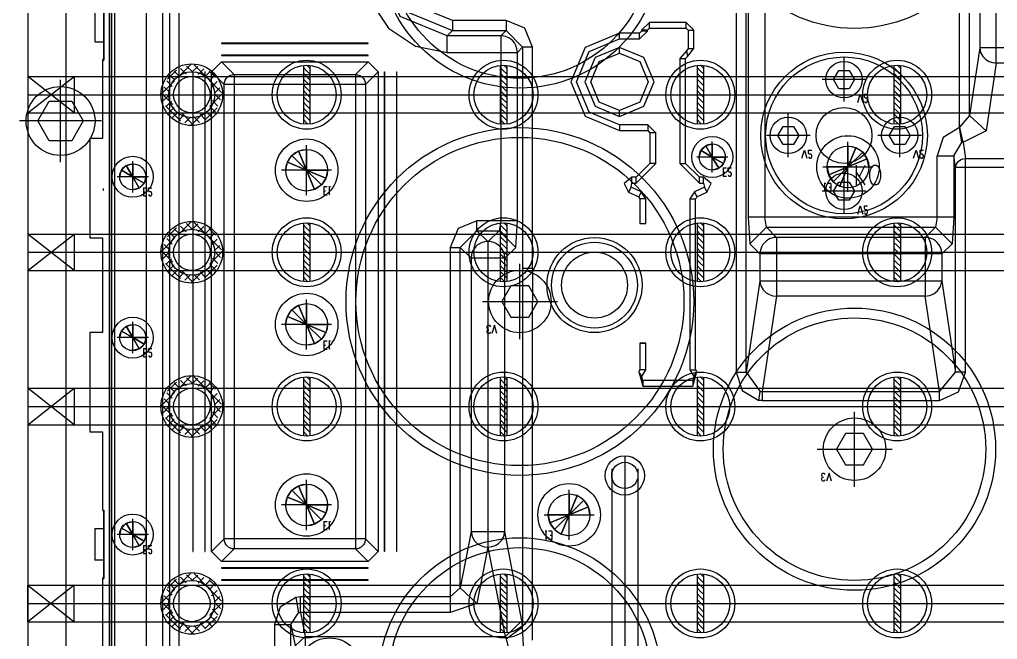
# Model space of a CAD drawing. Header units: millimetres. Extents: x -1 to 1014, y -756 to 757.
# Drawn here: x 95.8 to 175.8, y 266.5 to 317.2 of the extents above; entities that cross this region are included whole.
import ezdxf

# ---------------------------------------------------------------- set-up
doc = ezdxf.new("R2010")
doc.units = ezdxf.units.MM

# ---------------------------------------------------------------- blocks, each defined once
blk = doc.blocks.new('blockName2')
for points in [[(96.4318, 346.485), (96.4318, 243.087)], [(99.5803, 246.483), (99.5803, 346.216)], [(154.435, 337.868), (154.435, 288.337)], [(156.755, 338.153), (156.755, 301.008)], [(172.713, 308.379), (172.713, 338.153)], [(174.359, 338.168), (174.359, 314.862)], [(175.718, 313.627), (175.718, 338.168)], [(155.251, 288.337), (155.251, 337.052)], [(155.395, 337.196), (155.395, 301.008)], [(173.528, 309.325), (173.528, 337.338)], [(106.118, 335.529), (106.118, 249.74)], [(107.478, 249.74), (107.478, 335.529)], [(108.022, 335.529), (108.022, 250.284)], [(108.838, 250.284), (108.838, 335.529)], [(103.12, 334.692), (103.12, 250.412)], [(103.12, 250.412), (103.12, 334.692)], [(103.282, 334.649), (103.282, 250.412)], [(103.555, 250.412), (103.555, 334.649)], [(123.978, 321.298), (124.494, 318.695), (125.967, 316.489), (128.174, 315.016), (130.776, 314.499)], [(130.776, 315.859), (126.926, 317.448), (125.338, 321.298)], [(125.768, 321.728), (127.36, 317.882), (131.206, 316.289)], [(131.206, 317.105), (127.936, 318.457), (126.583, 321.728)], [(102.653, 319.454), (102.653, 313.868)], [(102.627, 319.322), (102.627, 314)], [(101.935, 317.957), (101.935, 315.365)], [(135.584, 317.105), (131.206, 317.105)], [(131.206, 317.105), (131.206, 316.289)], [(137.76, 314.929), (137.123, 316.468), (135.584, 317.105)], [(135.584, 317.105), (135.584, 316.289)], [(130.776, 315.859), (131.206, 316.289)], [(131.206, 316.289), (135.584, 316.289)], [(135.584, 316.289), (135.154, 315.859)], [(136.944, 314.929), (135.584, 316.289)], [(146.506, 315.598), (147.151, 316.243)], [(146.679, 316.243), (146.506, 316.07)], [(147.324, 316.956), (146.679, 316.311)], [(146.679, 316.311), (146.679, 316.243)], [(147.151, 316.311), (146.679, 316.311)], [(147.151, 316.243), (146.679, 316.243)], [(147.151, 316.311), (147.324, 316.484)], [(147.151, 316.243), (147.151, 316.311)], [(150.323, 316.956), (147.324, 316.956)], [(147.324, 316.484), (147.324, 316.956)], [(147.324, 316.484), (150.323, 316.484)], [(150.968, 316.311), (150.323, 316.956)], [(150.323, 316.484), (150.323, 316.956)], [(150.323, 316.484), (150.496, 316.311)], [(150.496, 316.311), (150.496, 314.806)], [(150.496, 316.311), (150.968, 316.311)], [(150.968, 314.806), (150.968, 316.311)], [(130.776, 314.499), (130.776, 315.859)], [(135.154, 315.859), (130.776, 315.859)], [(135.154, 315.859), (135.154, 300.723)], [(136.514, 314.499), (136.478, 314.802), (136.39, 315.06), (136.268, 315.273), (136.127, 315.444), (135.977, 315.578), (135.826, 315.678), (135.677, 315.752), (135.536, 315.803), (135.403, 315.835), (135.282, 315.852), (135.154, 315.859)], [(144.871, 316.07), (142.054, 314.903), (140.887, 312.086), (142.054, 309.268), (144.871, 308.101)], [(144.871, 308.574), (142.387, 309.603), (141.359, 312.086), (142.387, 314.569), (144.871, 315.598)], [(144.871, 315.598), (144.871, 316.07)], [(146.506, 316.07), (144.871, 316.07)], [(144.871, 315.598), (146.506, 315.598)], [(146.506, 315.598), (146.506, 316.07)], [(101.935, 315.365), (102.627, 315.363)], [(124.292, 315.247), (112.294, 315.247)], [(112.294, 315.247), (112.294, 315.22)], [(112.294, 315.22), (124.292, 315.22)], [(124.292, 315.22), (124.292, 315.247)], [(136.514, 314.499), (136.944, 314.929)], [(136.944, 314.929), (136.944, 296.824)], [(137.76, 314.929), (136.944, 314.929)], [(137.76, 296.824), (137.76, 314.929)], [(144.871, 314.911), (142.873, 314.083), (142.045, 312.086), (142.873, 310.088), (144.871, 309.26)], [(144.871, 309.26), (146.869, 310.088), (147.697, 312.086), (146.869, 314.083), (144.871, 314.911)], [(144.871, 314.439), (144.871, 314.911)], [(150.352, 314.635), (149.814, 314)], [(150.496, 314.806), (150.352, 314.635)], [(150.352, 314.635), (150.43, 314.17)], [(150.43, 314.17), (150.968, 314.806)], [(150.496, 314.806), (150.968, 314.806)], [(174.359, 314.862), (173.528, 309.325)], [(206.853, 314.862), (174.359, 314.862)], [(174.359, 314.862), (174.435, 314.486), (174.622, 314.161), (174.871, 313.918), (175.145, 313.757), (175.427, 313.663), (175.718, 313.627)], [(102.574, 307.488), (102.574, 313.868)], [(102.574, 313.868), (102.653, 313.868)], [(102.585, 313.895), (102.627, 314)], [(124.292, 314.266), (112.294, 314.266)], [(112.294, 314.266), (112.294, 314.24)], [(112.294, 314.24), (124.292, 314.24)], [(124.292, 314.24), (124.292, 314.266)], [(130.776, 314.499), (136.514, 314.499)], [(136.514, 300.723), (136.514, 314.499)], [(144.871, 309.732), (143.207, 310.422), (142.517, 312.086), (143.207, 313.749), (144.871, 314.439)], [(144.871, 314.439), (146.535, 313.749), (147.224, 312.086), (146.535, 310.422), (144.871, 309.732)], [(149.814, 314), (149.814, 305.407)], [(149.814, 314), (150.286, 314)], [(150.286, 314), (150.43, 314.17)], [(150.286, 305.407), (150.286, 314)], [(163.251, 310.481), (163.251, 314.058)], [(108.597, 313.034), (107.861, 312.298)], [(109.813, 313.538), (108.714, 312.439)], [(109.389, 312.719), (108.934, 313.174)], [(109.937, 312.883), (109.437, 313.382)], [(110.345, 313.357), (109.889, 312.902)], [(111.153, 312.379), (110.054, 313.478)], [(110.848, 313.149), (110.393, 312.694)], [(111.478, 312.905), (112.294, 313.721)], [(112.294, 313.721), (124.292, 313.721)], [(112.294, 313.721), (113.328, 312.688)], [(118.991, 313.436), (118.991, 308.632)], [(118.991, 313.27), (119.26, 313.001)], [(119.26, 313.001), (119.528, 312.732)], [(119.286, 313.45), (119.528, 313.207)], [(119.528, 313.436), (119.528, 308.632)], [(124.292, 313.721), (123.258, 312.688)], [(124.292, 313.721), (125.108, 312.905)], [(135.105, 313.436), (135.105, 308.632)], [(135.105, 313.27), (135.374, 313.001)], [(135.374, 313.001), (135.642, 312.732)], [(135.4, 313.45), (135.642, 313.207)], [(135.642, 313.436), (135.642, 308.632)], [(151.219, 313.436), (151.219, 308.632)], [(151.219, 313.27), (151.488, 313.001)], [(151.488, 313.001), (151.756, 312.732)], [(151.514, 313.45), (151.756, 313.207)], [(151.756, 313.436), (151.756, 308.632)], [(162.822, 311.526), (162.392, 312.27), (162.822, 313.013), (163.68, 313.013), (164.109, 312.27), (163.68, 311.526), (162.822, 311.526)], [(167.333, 313.436), (167.333, 308.632)], [(167.333, 313.27), (167.602, 313.001)], [(167.602, 313.001), (167.87, 312.732)], [(167.627, 313.45), (167.87, 313.207)], [(167.87, 313.436), (167.87, 308.632)], [(175.718, 313.627), (174.888, 308.09)], [(206.853, 313.627), (175.718, 313.627)], [(96.4318, 312.527), (270.999, 312.527)], [(100.219, 309.541), (96.4318, 312.527)], [(96.4318, 309.541), (100.219, 312.527)], [(96.4318, 312.527), (96.4318, 309.541)], [(99.1175, 305.529), (99.1175, 312.243)], [(100.219, 312.527), (100.219, 309.541)], [(108.47, 312.214), (108.015, 312.669)], [(108.885, 312.51), (108.43, 312.965)], [(109.953, 312.905), (109.953, 273.648)], [(109.979, 312.905), (109.953, 312.905)], [(109.979, 273.648), (109.979, 312.905)], [(111.352, 312.94), (110.897, 312.485)], [(110.933, 312.905), (110.933, 273.648)], [(110.959, 312.905), (110.933, 312.905)], [(110.959, 273.648), (110.959, 312.905)], [(112.304, 311.227), (111.206, 312.326)], [(111.801, 312.443), (111.27, 312.974)], [(111.732, 312.609), (111.277, 312.154)], [(111.478, 273.648), (111.478, 312.905)], [(111.478, 312.905), (112.512, 311.872)], [(112.512, 311.872), (112.535, 312.062), (112.594, 312.225), (112.675, 312.358), (112.768, 312.463), (112.868, 312.544), (112.968, 312.602), (113.066, 312.643), (113.159, 312.669), (113.244, 312.683), (113.328, 312.688)], [(113.328, 312.688), (113.328, 273.866)], [(113.328, 312.688), (123.258, 312.688)], [(118.991, 312.795), (119.259, 312.527)], [(118.991, 312.32), (119.26, 312.051)], [(119.259, 312.527), (119.26, 312.526)], [(119.26, 312.526), (119.528, 312.258)], [(123.258, 312.688), (123.258, 273.866)], [(123.258, 312.688), (123.346, 312.683), (123.43, 312.669), (123.522, 312.643), (123.619, 312.602), (123.718, 312.543), (123.817, 312.463), (123.911, 312.358), (123.992, 312.225), (124.051, 312.063), (124.074, 311.872)], [(125.108, 312.905), (124.074, 311.872)], [(125.108, 312.905), (125.108, 273.648)], [(125.627, 273.648), (125.627, 312.905)], [(125.627, 312.905), (125.653, 312.905)], [(125.653, 273.648), (125.653, 312.905)], [(126.607, 312.905), (126.607, 273.648)], [(126.607, 312.905), (126.633, 312.905)], [(126.633, 273.648), (126.633, 312.905)], [(135.105, 312.795), (135.373, 312.527)], [(135.105, 312.32), (135.374, 312.051)], [(135.373, 312.527), (135.374, 312.526)], [(135.374, 312.526), (135.642, 312.258)], [(151.219, 312.795), (151.486, 312.527)], [(151.219, 312.32), (151.488, 312.051)], [(151.486, 312.527), (151.488, 312.526)], [(151.488, 312.526), (151.756, 312.258)], [(165.039, 312.27), (161.462, 312.27)], [(167.333, 312.795), (167.6, 312.527)], [(167.333, 312.32), (167.602, 312.051)], [(167.6, 312.527), (167.602, 312.526)], [(167.602, 312.526), (167.87, 312.258)], [(108.456, 312.181), (107.358, 311.083)], [(108.052, 311.207), (107.597, 311.662)], [(108.261, 311.71), (107.806, 312.165)], [(111.941, 312.105), (111.486, 311.65)], [(112.149, 311.602), (111.694, 311.147)], [(112.512, 274.682), (112.512, 311.872)], [(124.074, 311.872), (112.512, 311.872)], [(118.991, 311.845), (119.26, 311.577)], [(119.26, 312.051), (119.528, 311.783)], [(119.26, 311.577), (119.528, 311.308)], [(124.074, 311.872), (124.074, 274.682)], [(135.105, 311.845), (135.374, 311.577)], [(135.374, 312.051), (135.642, 311.783)], [(135.374, 311.577), (135.642, 311.308)], [(151.219, 311.845), (151.488, 311.577)], [(151.488, 312.051), (151.756, 311.783)], [(151.488, 311.577), (151.756, 311.308)], [(167.333, 311.845), (167.602, 311.577)], [(167.602, 312.051), (167.87, 311.783)], [(167.602, 311.577), (167.87, 311.308)], [(96.4318, 311.034), (272.492, 311.034)], [(108.312, 310.234), (107.389, 311.158)], [(107.993, 311.006), (107.538, 310.551)], [(112.358, 311.098), (111.35, 310.09)], [(112.209, 310.611), (111.71, 311.11)], [(118.991, 311.371), (119.26, 311.102)], [(118.991, 310.896), (119.26, 310.627)], [(119.26, 311.102), (119.328, 311.034)], [(119.26, 310.627), (119.528, 310.359)], [(119.328, 311.034), (119.528, 310.833)], [(135.105, 311.371), (135.374, 311.102)], [(135.105, 310.896), (135.374, 310.627)], [(135.374, 311.102), (135.441, 311.034)], [(135.374, 310.627), (135.642, 310.359)], [(135.441, 311.034), (135.642, 310.833)], [(151.219, 311.371), (151.488, 311.102)], [(151.219, 310.896), (151.488, 310.627)], [(151.488, 311.102), (151.555, 311.034)], [(151.488, 310.627), (151.756, 310.359)], [(151.555, 311.034), (151.756, 310.833)], [(164.377, 310.405), (164.578, 311.077), (164.78, 310.405)], [(164.914, 310.517), (164.981, 310.405), (165.115, 310.405), (165.182, 310.517), (165.182, 310.629), (165.115, 310.741), (164.981, 310.741), (164.914, 310.853), (164.914, 311.077), (165.182, 311.077)], [(167.333, 311.371), (167.602, 311.102)], [(167.333, 310.896), (167.602, 310.627)], [(167.602, 311.102), (167.669, 311.034)], [(167.602, 310.627), (167.87, 310.359)], [(167.669, 311.034), (167.87, 310.833)], [(98.1871, 307.274), (97.2568, 308.886), (98.1871, 310.497), (100.048, 310.497), (100.978, 308.886), (100.048, 307.274), (98.1871, 307.274)], [(108.944, 308.891), (107.717, 310.117)], [(108.201, 310.502), (107.746, 310.047)], [(108.41, 309.999), (107.955, 309.544)], [(111.945, 309.973), (110.923, 308.951)], [(111.792, 309.604), (111.337, 310.059)], [(112, 310.107), (111.545, 310.562)], [(118.991, 310.421), (119.26, 310.152)], [(118.991, 309.946), (119.26, 309.678)], [(119.26, 310.152), (119.528, 309.884)], [(135.105, 310.421), (135.374, 310.152)], [(135.105, 309.946), (135.374, 309.678)], [(135.374, 310.152), (135.642, 309.884)], [(151.219, 310.421), (151.488, 310.152)], [(151.219, 309.946), (151.488, 309.678)], [(151.488, 310.152), (151.756, 309.884)], [(167.333, 310.421), (167.602, 310.152)], [(167.333, 309.946), (167.602, 309.678)], [(167.602, 310.152), (167.87, 309.884)], [(96.4318, 309.541), (270.999, 309.541)], [(108.742, 309.618), (108.287, 309.163)], [(109.245, 309.409), (108.79, 308.954)], [(109.985, 308.562), (109.061, 309.486)], [(109.749, 309.201), (109.294, 308.746)], [(110.805, 309.545), (109.797, 308.537)], [(110.488, 308.771), (110.033, 309.226)], [(110.992, 308.979), (110.537, 309.434)], [(111.495, 309.188), (111.04, 309.643)], [(118.991, 309.471), (119.26, 309.203)], [(118.991, 308.997), (119.26, 308.728)], [(119.26, 309.678), (119.396, 309.541)], [(119.26, 309.203), (119.528, 308.934)], [(119.396, 309.541), (119.528, 309.409)], [(135.105, 309.471), (135.374, 309.203)], [(135.105, 308.997), (135.374, 308.728)], [(135.374, 309.678), (135.51, 309.541)], [(135.374, 309.203), (135.642, 308.934)], [(135.51, 309.541), (135.642, 309.409)], [(144.871, 309.26), (144.871, 309.732)], [(151.219, 309.471), (151.488, 309.203)], [(151.219, 308.997), (151.488, 308.728)], [(151.488, 309.678), (151.624, 309.541)], [(151.488, 309.203), (151.756, 308.934)], [(151.624, 309.541), (151.756, 309.409)], [(158.685, 305.915), (158.685, 309.493)], [(167.333, 309.471), (167.602, 309.203)], [(167.333, 308.997), (167.602, 308.728)], [(167.602, 309.678), (167.738, 309.541)], [(167.602, 309.203), (167.87, 308.934)], [(167.738, 309.541), (167.87, 309.409)], [(167.816, 305.915), (167.816, 309.493)], [(173.528, 309.325), (172.713, 308.379)], [(173.528, 309.325), (174.888, 308.09)], [(102.475, 308.886), (95.7604, 308.886)], [(119.26, 308.728), (119.365, 308.623)], [(135.374, 308.728), (135.479, 308.623)], [(144.871, 308.574), (144.871, 308.101)], [(147.188, 308.574), (144.871, 308.574)], [(147.833, 307.929), (147.188, 308.574)], [(147.188, 308.574), (147.188, 308.101)], [(151.488, 308.728), (151.593, 308.623)], [(158.256, 306.96), (157.827, 307.704), (158.256, 308.448), (159.114, 308.448), (159.544, 307.704), (159.114, 306.96), (158.256, 306.96)], [(167.387, 306.96), (166.958, 307.704), (167.387, 308.448), (168.246, 308.448), (168.675, 307.704), (168.246, 306.96), (167.387, 306.96)], [(167.602, 308.728), (167.707, 308.623)], [(172.706, 308.358), (171.367, 307.545), (170.877, 306.044)], [(172.727, 308.361), (172.706, 308.358)], [(172.889, 307.138), (172.706, 308.358)], [(172.713, 308.379), (172.727, 308.361)], [(172.996, 307.144), (172.727, 308.361)], [(101.546, 299.296), (101.546, 307.488)], [(101.546, 307.488), (102.574, 307.488)], [(144.871, 308.101), (147.188, 308.101)], [(147.188, 308.101), (147.361, 307.929)], [(147.361, 307.929), (147.361, 305.407)], [(147.833, 307.929), (147.361, 307.929)], [(147.833, 305.407), (147.833, 307.929)], [(160.474, 307.704), (156.897, 307.704)], [(169.605, 307.704), (166.028, 307.704)], [(174.888, 308.09), (173.018, 307.154)], [(119.26, 302.811), (119.26, 306.904)], [(152.468, 304.66), (152.468, 307.218)], [(163.573, 303.079), (163.573, 307.172)], [(172.237, 306.044), (172.889, 307.138)], [(172.889, 307.138), (172.999, 307.144)], [(173.018, 307.154), (173.007, 307.15), (172.999, 307.146)], [(172.999, 307.146), (173.197, 305.825)], [(153.747, 305.939), (151.189, 305.939)], [(159.811, 305.84), (160.012, 306.511), (160.214, 305.84)], [(160.348, 305.951), (160.415, 305.84), (160.55, 305.84), (160.617, 305.951), (160.617, 306.063), (160.55, 306.175), (160.415, 306.175), (160.348, 306.287), (160.348, 306.511), (160.617, 306.511)], [(168.942, 305.84), (169.144, 306.511), (169.345, 305.84)], [(169.479, 305.951), (169.547, 305.84), (169.681, 305.84), (169.748, 305.951), (169.748, 306.063), (169.681, 306.175), (169.547, 306.175), (169.479, 306.287), (169.479, 306.511), (169.748, 306.511)], [(170.877, 306.044), (172.237, 306.044)], [(170.877, 301.008), (170.877, 306.044)], [(172.237, 306.044), (172.237, 301.008)], [(172.381, 305.083), (172.237, 306.044)], [(172.381, 305.083), (172.446, 305.353), (172.596, 305.569), (172.788, 305.714), (172.99, 305.795), (173.197, 305.825)], [(173.197, 288.337), (173.197, 305.825)], [(173.197, 305.825), (183.564, 305.825)], [(105.026, 303.041), (105.026, 305.599)], [(146.234, 303.808), (147.833, 305.407)], [(147.361, 305.407), (146.234, 304.28)], [(147.833, 305.407), (147.361, 305.407)], [(149.814, 305.407), (151.413, 303.808)], [(149.814, 305.407), (150.286, 305.407)], [(151.413, 304.28), (150.286, 305.407)], [(153.361, 305.047), (153.361, 304.375), (153.629, 304.375)], [(153.361, 305.047), (153.629, 305.047)], [(153.764, 304.487), (153.831, 304.375), (153.965, 304.375), (154.032, 304.487), (154.032, 304.599), (153.965, 304.711), (153.831, 304.711), (153.764, 304.823), (153.764, 305.047), (154.032, 305.047)], [(161.527, 305.126), (165.62, 305.126)], [(164.24, 305.262), (164.24, 303.65)], [(164.508, 304.341), (164.992, 305.262)], [(165.69, 303.65), (165.583, 303.727), (165.475, 303.881), (165.422, 304.034), (165.368, 304.264), (165.368, 304.648), (165.422, 304.878), (165.475, 305.032), (165.583, 305.185), (165.69, 305.262), (165.905, 305.262), (166.012, 305.185), (166.12, 305.032), (166.174, 304.878), (166.227, 304.648), (166.227, 304.264), (166.174, 304.034), (166.12, 303.881), (166.012, 303.727), (165.905, 303.65), (165.69, 303.65)], [(172.381, 288.337), (172.381, 305.083)], [(183.564, 305.083), (172.381, 305.083)], [(106.305, 304.32), (103.747, 304.32)], [(121.306, 304.857), (117.213, 304.857)], [(145.893, 304.28), (145.263, 303.775), (145.621, 303.051)], [(145.893, 303.808), (145.893, 304.28)], [(146.234, 304.28), (145.893, 304.28)], [(146.234, 303.808), (146.234, 304.28)], [(151.413, 303.808), (151.413, 304.28)], [(151.754, 304.28), (151.413, 304.28)], [(152.026, 303.051), (152.384, 303.775), (151.754, 304.28)], [(151.754, 303.808), (151.754, 304.28)], [(153.361, 304.711), (153.495, 304.711)], [(163.251, 301.35), (163.251, 304.927)], [(164.992, 303.65), (164.24, 304.725)], [(105.919, 303.427), (105.919, 302.756), (106.187, 302.756)], [(105.919, 303.427), (106.187, 303.427)], [(106.322, 302.868), (106.389, 302.756), (106.523, 302.756), (106.59, 302.868), (106.59, 302.98), (106.523, 303.092), (106.389, 303.092), (106.322, 303.204), (106.322, 303.427), (106.59, 303.427)], [(120.672, 303.512), (120.672, 302.841), (120.94, 302.841)], [(120.672, 303.512), (120.94, 303.512)], [(121.075, 302.953), (121.142, 302.841), (121.142, 303.512)], [(121.075, 303.512), (121.209, 303.512)], [(145.82, 303.479), (145.621, 303.051)], [(145.82, 303.479), (145.893, 303.808)], [(146.643, 303.095), (145.82, 303.479)], [(145.893, 303.808), (146.234, 303.808)], [(151.827, 303.479), (151.004, 303.095)], [(151.413, 303.808), (151.754, 303.808)], [(151.754, 303.808), (151.827, 303.479)], [(151.827, 303.479), (152.026, 303.051)], [(161.758, 303.781), (161.624, 303.781)], [(161.758, 303.221), (161.691, 303.109), (161.691, 303.781)], [(162.161, 303.781), (162.161, 303.109), (161.892, 303.109)], [(162.161, 303.781), (161.892, 303.781)], [(162.161, 303.445), (162.027, 303.445)], [(162.822, 302.395), (162.392, 303.138), (162.822, 303.882), (163.68, 303.882), (164.109, 303.138), (163.68, 302.395), (162.822, 302.395)], [(102.574, 303.34), (102.653, 303.34)], [(102.585, 303.313), (102.627, 303.208)], [(105.919, 303.092), (106.053, 303.092)], [(120.672, 303.177), (120.806, 303.177)], [(145.621, 303.051), (146.443, 302.667)], [(146.643, 303.095), (146.443, 302.667)], [(146.443, 302.667), (146.515, 302.532)], [(147.015, 302.51), (146.643, 303.095)], [(151.004, 303.095), (150.632, 302.51)], [(151.004, 303.095), (151.204, 302.667)], [(151.104, 302.51), (151.197, 302.633)], [(151.204, 302.667), (152.026, 303.051)], [(165.039, 303.138), (161.462, 303.138)], [(146.543, 302.51), (146.543, 300.5)], [(147.015, 302.51), (146.543, 302.51)], [(147.015, 300.5), (147.015, 302.51)], [(150.632, 302.51), (150.632, 288.533)], [(150.632, 302.51), (151.104, 302.51)], [(151.104, 288.533), (151.104, 302.51)], [(164.377, 301.274), (164.578, 301.945), (164.78, 301.274)], [(164.914, 301.386), (164.981, 301.274), (165.115, 301.274), (165.182, 301.386), (165.182, 301.498), (165.115, 301.61), (164.981, 301.61), (164.914, 301.722), (164.914, 301.945), (165.182, 301.945)], [(155.395, 301.008), (155.537, 298.833)], [(172.237, 301.008), (155.395, 301.008)], [(156.897, 300.193), (156.755, 301.008)], [(170.877, 301.008), (170.735, 300.193)], [(172.237, 301.008), (172.095, 298.833)], [(109.813, 300.646), (108.714, 299.548)], [(109.389, 299.827), (108.934, 300.283)], [(109.937, 299.992), (109.437, 300.491)], [(110.345, 300.466), (109.889, 300.011)], [(111.153, 299.488), (110.054, 300.587)], [(110.848, 300.258), (110.393, 299.803)], [(118.991, 300.545), (118.991, 295.741)], [(118.991, 300.378), (119.26, 300.11)], [(119.286, 300.559), (119.528, 300.316)], [(119.528, 300.545), (119.528, 295.741)], [(133.194, 300.723), (131.656, 300.086), (131.019, 298.547)], [(136.514, 300.723), (133.194, 300.723)], [(133.194, 299.907), (133.194, 300.723)], [(135.154, 300.723), (135.012, 299.907)], [(135.105, 300.545), (135.105, 295.741)], [(135.105, 300.378), (135.374, 300.11)], [(135.4, 300.559), (135.642, 300.316)], [(135.642, 300.545), (135.642, 295.741)], [(136.372, 298.547), (136.514, 300.723)], [(146.543, 300.5), (147.015, 300.5)], [(146.543, 300.5), (147.015, 300.5)], [(151.219, 300.545), (151.219, 295.741)], [(151.219, 300.378), (151.488, 300.11)], [(151.514, 300.559), (151.756, 300.316)], [(151.756, 300.545), (151.756, 295.741)], [(156.897, 300.193), (155.537, 298.833)], [(156.897, 300.193), (170.735, 300.193)], [(157.727, 299.362), (156.897, 300.193)], [(167.333, 300.545), (167.333, 295.741)], [(167.333, 300.378), (167.602, 300.11)], [(167.627, 300.559), (167.87, 300.316)], [(167.87, 300.545), (167.87, 295.741)], [(170.735, 300.193), (169.905, 299.362)], [(172.095, 298.833), (170.735, 300.193)], [(96.4318, 299.636), (270.999, 299.636)], [(96.4318, 299.636), (96.4318, 296.65)], [(96.4318, 296.65), (100.219, 299.636)], [(100.219, 296.65), (96.4318, 299.636)], [(100.219, 299.636), (100.219, 296.65)], [(108.597, 300.143), (107.861, 299.407)], [(108.47, 299.323), (108.015, 299.778)], [(108.885, 299.619), (108.43, 300.074)], [(111.352, 300.049), (110.897, 299.594)], [(112.304, 298.336), (111.206, 299.435)], [(111.801, 299.552), (111.27, 300.083)], [(111.732, 299.718), (111.277, 299.263)], [(118.991, 299.904), (119.259, 299.636)], [(118.991, 299.429), (119.26, 299.16)], [(119.259, 299.636), (119.26, 299.635)], [(119.26, 300.11), (119.528, 299.841)], [(119.26, 299.635), (119.528, 299.367)], [(133.194, 299.907), (131.835, 298.547)], [(134.082, 299.019), (133.194, 299.907)], [(133.194, 299.907), (135.012, 299.907)], [(135.012, 299.907), (134.125, 299.019)], [(135.012, 299.907), (136.372, 298.547)], [(135.105, 299.904), (135.373, 299.636)], [(135.105, 299.429), (135.374, 299.16)], [(135.373, 299.636), (135.374, 299.635)], [(135.374, 300.11), (135.642, 299.841)], [(135.374, 299.635), (135.642, 299.367)], [(151.219, 299.904), (151.486, 299.636)], [(151.219, 299.429), (151.488, 299.16)], [(151.486, 299.636), (151.488, 299.635)], [(151.488, 300.11), (151.756, 299.841)], [(151.488, 299.635), (151.756, 299.367)], [(167.333, 299.904), (167.6, 299.636)], [(167.333, 299.429), (167.602, 299.16)], [(167.6, 299.636), (167.602, 299.635)], [(167.602, 300.11), (167.87, 299.841)], [(167.602, 299.635), (167.87, 299.367)], [(102.574, 299.296), (101.546, 299.296)], [(102.574, 291.619), (102.574, 299.296)], [(108.456, 299.29), (107.358, 298.191)], [(108.052, 298.315), (107.597, 298.77)], [(108.261, 298.819), (107.806, 299.274)], [(111.941, 299.214), (111.486, 298.759)], [(112.149, 298.71), (111.694, 298.255)], [(118.991, 298.954), (119.26, 298.686)], [(119.26, 299.16), (119.528, 298.892)], [(119.26, 298.686), (119.528, 298.417)], [(134.082, 299.019), (133.958, 299.013), (133.838, 298.996), (133.705, 298.964), (133.563, 298.914), (133.413, 298.84), (133.261, 298.739), (133.11, 298.606), (132.969, 298.435), (132.846, 298.221), (132.758, 297.963), (132.722, 297.66)], [(134.082, 299.019), (134.082, 274.019)], [(134.125, 299.019), (134.082, 299.019)], [(134.125, 274.019), (134.125, 299.019)], [(135.485, 297.66), (135.449, 297.962), (135.361, 298.221), (135.239, 298.434), (135.098, 298.605), (134.948, 298.738), (134.796, 298.839), (134.648, 298.912), (134.506, 298.963), (134.374, 298.995), (134.253, 299.013), (134.125, 299.019)], [(135.105, 298.954), (135.374, 298.686)], [(135.374, 299.16), (135.642, 298.892)], [(135.374, 298.686), (135.642, 298.417)], [(151.219, 298.954), (151.488, 298.686)], [(151.488, 299.16), (151.756, 298.892)], [(151.488, 298.686), (151.756, 298.417)], [(155.537, 298.833), (156.367, 298.003)], [(157.727, 299.362), (157.603, 299.356), (157.483, 299.339), (157.35, 299.307), (157.208, 299.257), (157.058, 299.183), (156.906, 299.083), (156.755, 298.949), (156.614, 298.778), (156.492, 298.564), (156.403, 298.306), (156.367, 298.003)], [(169.905, 299.362), (157.727, 299.362)], [(157.727, 299.362), (157.727, 294.545)], [(167.333, 298.954), (167.602, 298.686)], [(167.602, 299.16), (167.87, 298.892)], [(167.602, 298.686), (167.87, 298.417)], [(171.265, 298.003), (171.229, 298.305), (171.141, 298.564), (171.019, 298.777), (170.878, 298.948), (170.728, 299.081), (170.577, 299.182), (170.428, 299.255), (170.286, 299.306), (170.154, 299.338), (170.033, 299.356), (169.905, 299.362)], [(169.905, 299.362), (169.905, 294.545)], [(172.095, 298.833), (171.265, 298.003)], [(96.4318, 298.143), (272.492, 298.143)], [(108.312, 297.343), (107.389, 298.267)], [(107.993, 298.115), (107.538, 297.66)], [(112.358, 298.207), (111.35, 297.199)], [(112.209, 297.72), (111.71, 298.219)], [(118.991, 298.479), (119.26, 298.211)], [(118.991, 298.005), (119.26, 297.736)], [(119.26, 298.211), (119.328, 298.143)], [(119.328, 298.143), (119.528, 297.942)], [(131.019, 298.547), (131.019, 268.661)], [(131.019, 298.547), (131.835, 298.547)], [(131.835, 270.681), (131.835, 298.547)], [(131.835, 298.547), (132.722, 297.66)], [(135.105, 298.479), (135.374, 298.211)], [(135.105, 298.005), (135.374, 297.736)], [(135.374, 298.211), (135.441, 298.143)], [(135.441, 298.143), (135.642, 297.942)], [(135.485, 297.66), (136.372, 298.547)], [(151.219, 298.479), (151.488, 298.211)], [(151.219, 298.005), (151.488, 297.736)], [(151.488, 298.211), (151.555, 298.143)], [(151.555, 298.143), (151.756, 297.942)], [(171.265, 298.003), (156.367, 298.003)], [(156.367, 298.003), (156.367, 295.781)], [(167.333, 298.479), (167.602, 298.211)], [(167.333, 298.005), (167.602, 297.736)], [(167.602, 298.211), (167.669, 298.143)], [(167.669, 298.143), (167.87, 297.942)], [(171.265, 298.003), (171.265, 295.781)], [(108.944, 295.999), (107.717, 297.226)], [(108.201, 297.611), (107.746, 297.156)], [(108.41, 297.107), (107.955, 296.652)], [(111.945, 297.081), (110.923, 296.059)], [(111.792, 296.712), (111.337, 297.167)], [(112, 297.216), (111.545, 297.671)], [(118.991, 297.53), (119.26, 297.261)], [(118.991, 297.055), (119.26, 296.787)], [(119.26, 297.736), (119.528, 297.467)], [(119.26, 297.261), (119.528, 296.993)], [(132.722, 297.66), (132.722, 275.3)], [(135.485, 297.66), (132.722, 297.66)], [(135.105, 297.53), (135.374, 297.261)], [(135.105, 297.055), (135.374, 296.787)], [(135.374, 297.736), (135.642, 297.467)], [(135.374, 297.261), (135.642, 296.993)], [(135.485, 275.3), (135.485, 297.66)], [(136.717, 291.045), (136.717, 297.184)], [(151.219, 297.53), (151.488, 297.261)], [(151.219, 297.055), (151.488, 296.787)], [(151.488, 297.736), (151.756, 297.467)], [(151.488, 297.261), (151.756, 296.993)], [(167.333, 297.53), (167.602, 297.261)], [(167.333, 297.055), (167.602, 296.787)], [(167.602, 297.736), (167.87, 297.467)], [(167.602, 297.261), (167.87, 296.993)], [(96.4318, 296.65), (270.999, 296.65)], [(108.742, 296.727), (108.287, 296.272)], [(109.245, 296.518), (108.79, 296.063)], [(109.985, 295.671), (109.061, 296.594)], [(109.749, 296.31), (109.294, 295.855)], [(110.805, 296.654), (109.797, 295.646)], [(110.488, 295.88), (110.033, 296.335)], [(110.992, 296.088), (110.537, 296.543)], [(111.495, 296.297), (111.04, 296.752)], [(118.991, 296.58), (119.26, 296.312)], [(119.26, 296.787), (119.396, 296.65)], [(119.26, 296.312), (119.528, 296.043)], [(119.396, 296.65), (119.528, 296.518)], [(135.105, 296.58), (135.374, 296.312)], [(135.374, 296.787), (135.51, 296.65)], [(135.374, 296.312), (135.642, 296.043)], [(135.51, 296.65), (135.642, 296.518)], [(136.944, 296.824), (136.944, 294.091)], [(137.76, 296.824), (136.944, 296.824)], [(137.76, 296.824), (137.76, 294.091)], [(151.219, 296.58), (151.488, 296.312)], [(151.488, 296.787), (151.624, 296.65)], [(151.488, 296.312), (151.756, 296.043)], [(151.624, 296.65), (151.756, 296.518)], [(167.333, 296.58), (167.602, 296.312)], [(167.602, 296.787), (167.738, 296.65)], [(167.602, 296.312), (167.87, 296.043)], [(167.738, 296.65), (167.87, 296.518)], [(118.991, 296.106), (119.26, 295.837)], [(119.26, 295.837), (119.365, 295.732)], [(135.105, 296.106), (135.374, 295.837)], [(137.455, 292.836), (138.193, 294.115), (137.455, 295.394), (135.978, 295.394), (135.24, 294.115), (135.978, 292.836), (137.455, 292.836)], [(135.374, 295.837), (135.479, 295.732)], [(151.219, 296.106), (151.488, 295.837)], [(151.488, 295.837), (151.593, 295.732)], [(156.367, 295.781), (155.251, 288.337)], [(171.265, 295.781), (156.367, 295.781)], [(156.367, 295.781), (156.444, 295.405), (156.63, 295.079), (156.88, 294.837), (157.154, 294.676), (157.436, 294.582), (157.727, 294.545)], [(167.333, 296.106), (167.602, 295.837)], [(167.602, 295.837), (167.707, 295.732)], [(169.905, 294.545), (170.255, 294.596), (170.592, 294.733), (170.911, 294.976), (171.161, 295.339), (171.265, 295.781)], [(171.265, 295.781), (172.381, 288.337)], [(119.26, 290.188), (119.26, 294.281)], [(133.647, 294.115), (139.786, 294.115)], [(136.944, 294.091), (136.944, 267.503)], [(137.76, 294.091), (136.944, 294.091)], [(137.76, 266.402), (137.76, 294.091)], [(157.727, 294.545), (156.557, 286.743)], [(169.905, 294.545), (157.727, 294.545)], [(171.075, 286.743), (169.905, 294.545)], [(105.026, 289.881), (105.026, 292.44)], [(121.306, 292.235), (117.213, 292.235)], [(101.546, 283.427), (101.546, 291.619)], [(101.546, 291.619), (102.574, 291.619)], [(134.097, 291.831), (134.03, 291.943), (134.03, 292.055), (134.097, 292.167), (134.232, 292.167), (134.299, 292.055)], [(134.299, 291.607), (134.232, 291.495), (134.097, 291.495), (134.03, 291.607), (134.03, 291.719), (134.097, 291.831), (134.164, 291.831)], [(134.836, 291.495), (134.634, 292.167), (134.433, 291.495)], [(106.305, 291.16), (103.747, 291.16)], [(120.672, 290.89), (120.672, 290.218), (120.94, 290.218)], [(120.672, 290.89), (120.94, 290.89)], [(121.075, 290.33), (121.142, 290.218), (121.142, 290.89)], [(121.075, 290.89), (121.209, 290.89)], [(147.015, 290.695), (146.543, 290.696)], [(146.543, 290.696), (146.543, 288.533)], [(147.015, 290.687), (146.543, 290.687)], [(147.015, 288.533), (147.015, 290.695)], [(105.919, 290.268), (105.919, 289.596), (106.187, 289.596)], [(105.919, 290.268), (106.187, 290.268)], [(105.919, 289.932), (106.053, 289.932)], [(106.322, 289.708), (106.389, 289.596), (106.523, 289.596), (106.59, 289.708), (106.59, 289.82), (106.523, 289.932), (106.389, 289.932), (106.322, 290.044), (106.322, 290.268), (106.59, 290.268)], [(120.672, 290.554), (120.806, 290.554)], [(146.457, 288.383), (146.779, 287.18)], [(146.693, 287.974), (146.457, 288.383)], [(146.543, 288.533), (146.46, 288.414)], [(147.015, 288.533), (146.543, 288.533)], [(146.693, 287.974), (147.015, 288.533)], [(150.632, 288.533), (150.954, 287.974)], [(150.632, 288.533), (151.104, 288.533)], [(150.868, 287.18), (151.19, 288.383)], [(150.954, 287.974), (151.19, 288.383)], [(151.19, 288.383), (151.129, 288.515)], [(154.435, 288.337), (154.925, 286.836), (156.264, 286.024)], [(154.435, 288.337), (155.251, 288.337)], [(155.251, 288.337), (156.374, 286.755)], [(171.075, 286.743), (172.381, 288.337)], [(171.075, 286.002), (172.615, 286.722), (173.197, 288.337)], [(173.197, 288.337), (172.381, 288.337)], [(108.597, 287.52), (107.861, 286.785)], [(108.885, 286.996), (108.43, 287.451)], [(109.813, 288.024), (108.714, 286.925)], [(109.389, 287.205), (108.934, 287.66)], [(109.937, 287.369), (109.437, 287.869)], [(110.345, 287.844), (109.889, 287.389)], [(111.153, 286.865), (110.054, 287.964)], [(110.848, 287.635), (110.393, 287.18)], [(111.352, 287.427), (110.897, 286.972)], [(111.801, 286.929), (111.27, 287.46)], [(118.991, 287.923), (118.991, 283.118)], [(118.991, 287.756), (119.26, 287.487)], [(119.26, 287.487), (119.528, 287.219)], [(119.286, 287.936), (119.528, 287.693)], [(119.528, 287.923), (119.528, 283.118)], [(135.105, 287.923), (135.105, 283.118)], [(135.105, 287.756), (135.374, 287.487)], [(135.374, 287.487), (135.642, 287.219)], [(135.4, 287.936), (135.642, 287.693)], [(135.642, 287.923), (135.642, 283.118)], [(146.779, 287.652), (146.693, 287.974)], [(150.868, 287.652), (146.779, 287.652)], [(146.779, 287.652), (146.779, 287.18)], [(150.954, 287.974), (150.868, 287.652)], [(150.868, 287.652), (150.868, 287.18)], [(151.219, 287.923), (151.219, 283.118)], [(151.219, 287.756), (151.488, 287.487)], [(151.488, 287.487), (151.756, 287.219)], [(151.514, 287.936), (151.756, 287.693)], [(151.756, 287.923), (151.756, 283.118)], [(167.333, 287.923), (167.333, 283.118)], [(167.333, 287.756), (167.602, 287.487)], [(167.602, 287.487), (167.87, 287.219)], [(167.627, 287.936), (167.87, 287.693)], [(167.87, 287.923), (167.87, 283.118)], [(96.4318, 287.014), (270.999, 287.014)], [(96.4318, 287.014), (96.4318, 284.027)], [(96.4318, 284.027), (100.219, 287.014)], [(100.219, 284.027), (96.4318, 287.014)], [(100.219, 287.014), (100.219, 284.027)], [(108.456, 286.667), (107.358, 285.569)], [(108.261, 286.196), (107.806, 286.651)], [(108.47, 286.7), (108.015, 287.155)], [(112.304, 285.714), (111.206, 286.812)], [(111.732, 287.095), (111.277, 286.64)], [(111.941, 286.591), (111.486, 286.136)], [(118.991, 287.281), (119.259, 287.014)], [(118.991, 286.806), (119.26, 286.538)], [(119.259, 287.014), (119.26, 287.013)], [(119.26, 287.013), (119.528, 286.744)], [(135.105, 287.281), (135.373, 287.014)], [(135.105, 286.806), (135.374, 286.538)], [(135.373, 287.014), (135.374, 287.013)], [(135.374, 287.013), (135.642, 286.744)], [(146.779, 287.18), (150.868, 287.18)], [(151.219, 287.281), (151.486, 287.014)], [(151.219, 286.806), (151.488, 286.538)], [(151.486, 287.014), (151.488, 287.013)], [(151.488, 287.013), (151.756, 286.744)], [(156.264, 286.024), (156.374, 286.755)], [(156.374, 286.755), (156.557, 286.743)], [(156.557, 286.743), (171.075, 286.743)], [(156.557, 286.743), (156.557, 286.002)], [(167.333, 287.281), (167.6, 287.014)], [(167.333, 286.806), (167.602, 286.538)], [(167.6, 287.014), (167.602, 287.013)], [(167.602, 287.013), (167.87, 286.744)], [(171.075, 286.002), (171.075, 286.743)], [(108.052, 285.693), (107.597, 286.148)], [(112.149, 286.088), (111.694, 285.633)], [(118.991, 286.332), (119.26, 286.063)], [(118.991, 285.857), (119.26, 285.588)], [(119.26, 286.538), (119.528, 286.269)], [(119.26, 286.063), (119.528, 285.794)], [(135.105, 286.332), (135.374, 286.063)], [(135.105, 285.857), (135.374, 285.588)], [(135.374, 286.538), (135.642, 286.269)], [(135.374, 286.063), (135.642, 285.794)], [(151.219, 286.332), (151.488, 286.063)], [(151.219, 285.857), (151.488, 285.588)], [(151.488, 286.538), (151.756, 286.269)], [(151.488, 286.063), (151.756, 285.794)], [(156.557, 286.002), (156.264, 286.024)], [(156.557, 286.002), (171.075, 286.002)], [(167.333, 286.332), (167.602, 286.063)], [(167.333, 285.857), (167.602, 285.588)], [(167.602, 286.538), (167.87, 286.269)], [(167.602, 286.063), (167.87, 285.794)], [(96.4318, 285.521), (272.492, 285.521)], [(108.312, 284.721), (107.389, 285.644)], [(107.993, 285.492), (107.538, 285.037)], [(108.201, 284.988), (107.746, 284.533)], [(112.358, 285.584), (111.35, 284.576)], [(112, 284.593), (111.545, 285.048)], [(112.209, 285.097), (111.71, 285.596)], [(118.991, 285.382), (119.26, 285.113)], [(119.26, 285.588), (119.328, 285.521)], [(119.26, 285.113), (119.528, 284.845)], [(119.328, 285.521), (119.528, 285.32)], [(135.105, 285.382), (135.374, 285.113)], [(135.374, 285.588), (135.441, 285.521)], [(135.374, 285.113), (135.642, 284.845)], [(135.441, 285.521), (135.642, 285.32)], [(151.219, 285.382), (151.488, 285.113)], [(151.488, 285.588), (151.555, 285.521)], [(151.488, 285.113), (151.756, 284.845)], [(151.555, 285.521), (151.756, 285.32)], [(164.11, 278.959), (164.11, 285.099)], [(167.333, 285.382), (167.602, 285.113)], [(167.602, 285.588), (167.669, 285.521)], [(167.602, 285.113), (167.87, 284.845)], [(167.669, 285.521), (167.87, 285.32)], [(108.944, 283.377), (107.717, 284.604)], [(108.41, 284.485), (107.955, 284.03)], [(111.945, 284.459), (110.923, 283.437)], [(111.792, 284.09), (111.337, 284.545)], [(118.991, 284.907), (119.26, 284.639)], [(118.991, 284.433), (119.26, 284.164)], [(119.26, 284.639), (119.528, 284.37)], [(135.105, 284.907), (135.374, 284.639)], [(135.105, 284.433), (135.374, 284.164)], [(135.374, 284.639), (135.642, 284.37)], [(151.219, 284.907), (151.488, 284.639)], [(151.219, 284.433), (151.488, 284.164)], [(151.488, 284.639), (151.756, 284.37)], [(167.333, 284.907), (167.602, 284.639)], [(167.333, 284.433), (167.602, 284.164)], [(167.602, 284.639), (167.87, 284.37)], [(96.4318, 284.027), (270.999, 284.027)], [(102.574, 283.427), (101.546, 283.427)], [(102.574, 277.047), (102.574, 283.427)], [(108.742, 284.104), (108.287, 283.649)], [(109.245, 283.896), (108.79, 283.441)], [(109.985, 283.048), (109.061, 283.972)], [(109.749, 283.687), (109.294, 283.232)], [(110.805, 284.032), (109.797, 283.024)], [(110.488, 283.257), (110.033, 283.712)], [(110.992, 283.466), (110.537, 283.921)], [(111.495, 283.674), (111.04, 284.129)], [(118.991, 283.958), (119.26, 283.689)], [(118.991, 283.483), (119.26, 283.214)], [(119.26, 284.164), (119.396, 284.027)], [(119.26, 283.689), (119.528, 283.421)], [(119.396, 284.027), (119.528, 283.895)], [(135.105, 283.958), (135.374, 283.689)], [(135.105, 283.483), (135.374, 283.214)], [(135.374, 284.164), (135.51, 284.027)], [(135.374, 283.689), (135.642, 283.421)], [(135.51, 284.027), (135.642, 283.895)], [(151.219, 283.958), (151.488, 283.689)], [(151.219, 283.483), (151.488, 283.214)], [(151.488, 284.164), (151.624, 284.027)], [(151.488, 283.689), (151.756, 283.421)], [(151.624, 284.027), (151.756, 283.895)], [(167.333, 283.958), (167.602, 283.689)], [(167.333, 283.483), (167.602, 283.214)], [(167.602, 284.164), (167.738, 284.027)], [(167.602, 283.689), (167.87, 283.421)], [(167.738, 284.027), (167.87, 283.895)], [(119.26, 283.214), (119.365, 283.109)], [(135.374, 283.214), (135.479, 283.109)], [(151.488, 283.214), (151.593, 283.109)], [(164.849, 280.75), (165.587, 282.029), (164.849, 283.308), (163.372, 283.308), (162.633, 282.029), (163.372, 280.75), (164.849, 280.75)], [(167.602, 283.214), (167.707, 283.109)], [(161.041, 282.029), (167.18, 282.029)], [(145.31, 281.492), (145.31, 29.578)], [(144.236, 280.418), (144.236, 37.2676)], [(146.384, 280.418), (146.384, 37.2676)], [(119.26, 275.417), (119.26, 279.51)], [(161.491, 279.746), (161.424, 279.857), (161.424, 279.969), (161.491, 280.081), (161.625, 280.081), (161.692, 279.969)], [(161.692, 279.522), (161.625, 279.41), (161.491, 279.41), (161.424, 279.522), (161.424, 279.634), (161.491, 279.746), (161.558, 279.746)], [(162.229, 279.41), (162.028, 280.081), (161.827, 279.41)], [(140.745, 274.611), (140.745, 278.704)], [(102.574, 277.047), (102.653, 277.047)], [(102.585, 277.02), (102.627, 276.915)], [(102.653, 277.047), (102.653, 271.461)], [(121.306, 277.464), (117.213, 277.464)], [(102.627, 276.915), (102.627, 271.593)], [(105.026, 273.767), (105.026, 276.326)], [(138.699, 276.658), (142.792, 276.658)], [(101.935, 275.55), (102.627, 275.552)], [(101.935, 275.55), (101.935, 272.958)], [(120.672, 276.119), (120.672, 275.447), (120.94, 275.447)], [(120.672, 276.119), (120.94, 276.119)], [(120.672, 275.783), (120.806, 275.783)], [(121.075, 275.559), (121.142, 275.447), (121.142, 276.119)], [(121.075, 276.119), (121.209, 276.119)], [(106.305, 275.046), (103.747, 275.046)], [(111.478, 273.648), (112.512, 274.682)], [(124.074, 274.682), (112.512, 274.682)], [(113.328, 273.866), (113.24, 273.871), (113.156, 273.885), (113.064, 273.911), (112.967, 273.951), (112.868, 274.01), (112.769, 274.09), (112.675, 274.195), (112.594, 274.328), (112.535, 274.49), (112.512, 274.682)], [(124.074, 274.682), (124.051, 274.491), (123.992, 274.329), (123.911, 274.196), (123.818, 274.09), (123.718, 274.01), (123.618, 273.951), (123.52, 273.91), (123.427, 273.884), (123.342, 273.87), (123.258, 273.866)], [(125.108, 273.648), (124.074, 274.682)], [(132.722, 275.3), (131.835, 270.681)], [(132.722, 275.3), (132.809, 274.877), (133.006, 274.541), (133.259, 274.299), (133.53, 274.142), (133.802, 274.053), (134.082, 274.019)], [(132.722, 275.3), (135.485, 275.3)], [(134.125, 274.019), (134.421, 274.056), (134.694, 274.149), (134.962, 274.309), (135.21, 274.552), (135.401, 274.886), (135.485, 275.3)], [(136.89, 267.984), (135.485, 275.3)], [(138.93, 275.313), (138.796, 275.313)], [(138.93, 274.753), (138.863, 274.642), (138.863, 275.313)], [(139.333, 275.313), (139.333, 274.642), (139.064, 274.642)], [(139.333, 275.313), (139.064, 275.313)], [(139.333, 274.977), (139.199, 274.977)], [(105.919, 274.154), (105.919, 273.482), (106.187, 273.482)], [(105.919, 274.154), (106.187, 274.154)], [(105.919, 273.818), (106.053, 273.818)], [(106.322, 273.594), (106.389, 273.482), (106.523, 273.482), (106.59, 273.594), (106.59, 273.706), (106.523, 273.818), (106.389, 273.818), (106.322, 273.93), (106.322, 274.154), (106.59, 274.154)], [(113.328, 273.866), (112.294, 272.832)], [(123.258, 273.866), (113.328, 273.866)], [(124.292, 272.832), (123.258, 273.866)], [(134.082, 274.019), (133.194, 269.4)], [(134.125, 274.019), (134.082, 274.019)], [(135.53, 266.703), (134.125, 274.019)], [(109.953, 273.648), (109.979, 273.648)], [(110.933, 273.648), (110.959, 273.648)], [(112.294, 272.832), (111.478, 273.648)], [(125.108, 273.648), (124.292, 272.832)], [(125.653, 273.648), (125.627, 273.648)], [(126.633, 273.648), (126.607, 273.648)], [(102.627, 272.956), (101.935, 272.958)], [(124.292, 272.832), (112.294, 272.832)], [(124.292, 272.313), (112.294, 272.313)], [(112.294, 272.313), (112.294, 272.287)], [(112.294, 272.287), (124.292, 272.287)], [(124.292, 272.287), (124.292, 272.313)], [(102.574, 265.08), (102.574, 271.461)], [(102.574, 271.461), (102.653, 271.461)], [(102.585, 271.488), (102.627, 271.593)], [(108.597, 271.406), (107.861, 270.671)], [(109.813, 271.91), (108.714, 270.812)], [(109.389, 271.091), (108.934, 271.546)], [(109.937, 271.255), (109.437, 271.755)], [(110.345, 271.73), (109.889, 271.275)], [(111.153, 270.752), (110.054, 271.85)], [(110.848, 271.521), (110.393, 271.066)], [(118.991, 271.809), (118.991, 267.005)], [(118.991, 271.642), (119.26, 271.373)], [(119.26, 271.373), (119.528, 271.105)], [(119.286, 271.822), (119.528, 271.58)], [(119.528, 271.809), (119.528, 267.005)], [(135.105, 271.809), (135.105, 267.005)], [(135.105, 271.642), (135.374, 271.373)], [(135.374, 271.373), (135.642, 271.105)], [(135.4, 271.822), (135.642, 271.58)], [(135.642, 271.809), (135.642, 267.005)], [(151.219, 271.809), (151.219, 267.005)], [(151.219, 271.642), (151.488, 271.373)], [(151.488, 271.373), (151.756, 271.105)], [(151.514, 271.822), (151.756, 271.58)], [(151.756, 271.809), (151.756, 267.005)], [(167.333, 271.809), (167.333, 267.005)], [(167.333, 271.642), (167.602, 271.373)], [(167.602, 271.373), (167.87, 271.105)], [(167.627, 271.822), (167.87, 271.58)], [(167.87, 271.809), (167.87, 267.005)], [(96.4318, 270.9), (270.999, 270.9)], [(100.219, 270.9), (96.4318, 267.913)], [(96.4318, 270.9), (100.219, 267.913)], [(96.4318, 267.913), (96.4318, 270.9)], [(100.219, 267.913), (100.219, 270.9)], [(108.47, 270.586), (108.015, 271.041)], [(108.885, 270.882), (108.43, 271.337)], [(111.352, 271.313), (110.897, 270.858)], [(112.304, 269.6), (111.206, 270.698)], [(111.801, 270.815), (111.27, 271.347)], [(111.732, 270.981), (111.277, 270.526)], [(124.292, 271.333), (112.294, 271.333)], [(112.294, 271.333), (112.294, 271.307)], [(112.294, 271.307), (124.292, 271.307)], [(118.991, 271.167), (119.259, 270.9)], [(118.991, 270.692), (119.26, 270.424)], [(119.259, 270.9), (119.26, 270.899)], [(119.26, 270.899), (119.528, 270.63)], [(124.292, 271.307), (124.292, 271.333)], [(131.835, 270.681), (131.019, 269.942)], [(131.835, 270.681), (133.194, 269.4)], [(135.105, 271.167), (135.373, 270.9)], [(135.105, 270.692), (135.374, 270.424)], [(135.373, 270.9), (135.374, 270.899)], [(135.374, 270.899), (135.642, 270.63)], [(151.219, 271.167), (151.486, 270.9)], [(151.219, 270.692), (151.488, 270.424)], [(151.486, 270.9), (151.488, 270.899)], [(151.488, 270.899), (151.756, 270.63)], [(167.333, 271.167), (167.6, 270.9)], [(167.333, 270.692), (167.602, 270.424)], [(167.6, 270.9), (167.602, 270.899)], [(167.602, 270.899), (167.87, 270.63)], [(108.456, 270.554), (107.358, 269.455)], [(108.052, 269.579), (107.597, 270.034)], [(108.261, 270.082), (107.806, 270.538)], [(111.941, 270.478), (111.486, 270.023)], [(112.149, 269.974), (111.694, 269.519)], [(118.365, 269.905), (117.093, 269.108), (116.618, 267.677)], [(118.752, 269.942), (118.365, 269.905)], [(118.365, 269.905), (118.606, 268.65)], [(131.019, 269.942), (118.752, 269.942)], [(118.752, 268.661), (118.752, 269.942)], [(118.991, 270.218), (119.26, 269.949)], [(119.26, 270.424), (119.528, 270.155)], [(119.26, 269.949), (119.528, 269.681)], [(135.105, 270.218), (135.374, 269.949)], [(135.374, 270.424), (135.642, 270.155)], [(135.374, 269.949), (135.642, 269.681)], [(151.219, 270.218), (151.488, 269.949)], [(151.488, 270.424), (151.756, 270.155)], [(151.488, 269.949), (151.756, 269.681)], [(167.333, 270.218), (167.602, 269.949)], [(167.602, 270.424), (167.87, 270.155)], [(167.602, 269.949), (167.87, 269.681)], [(96.4318, 269.407), (272.492, 269.407)], [(108.312, 268.607), (107.389, 269.53)], [(107.993, 269.378), (107.538, 268.923)], [(112.358, 269.47), (111.35, 268.462)], [(112.209, 268.983), (111.71, 269.483)], [(118.991, 269.743), (119.26, 269.474)], [(118.991, 269.268), (119.26, 269)], [(119.26, 269.474), (119.328, 269.407)], [(119.26, 269), (119.528, 268.731)], [(119.328, 269.407), (119.528, 269.206)], [(133.194, 269.4), (131.019, 268.661)], [(135.105, 269.743), (135.374, 269.474)], [(135.105, 269.268), (135.374, 269)], [(135.374, 269.474), (135.441, 269.407)], [(135.374, 269), (135.642, 268.731)], [(135.441, 269.407), (135.642, 269.206)], [(151.219, 269.743), (151.488, 269.474)], [(151.219, 269.268), (151.488, 269)], [(151.488, 269.474), (151.555, 269.407)], [(151.488, 269), (151.756, 268.731)], [(151.555, 269.407), (151.756, 269.206)], [(167.333, 269.743), (167.602, 269.474)], [(167.333, 269.268), (167.602, 269)], [(167.602, 269.474), (167.669, 269.407)], [(167.602, 269), (167.87, 268.731)], [(167.669, 269.407), (167.87, 269.206)], [(108.944, 267.263), (107.717, 268.49)], [(108.201, 268.875), (107.746, 268.42)], [(108.41, 268.371), (107.955, 267.916)], [(111.945, 268.345), (110.923, 267.323)], [(111.792, 267.976), (111.337, 268.431)], [(112, 268.48), (111.545, 268.935)], [(117.978, 267.677), (118.606, 268.65)], [(118.606, 268.65), (118.752, 268.661)], [(118.752, 268.661), (119.128, 266.703)], [(131.019, 268.661), (118.752, 268.661)], [(118.991, 268.793), (119.26, 268.525)], [(118.991, 268.319), (119.26, 268.05)], [(119.26, 268.525), (119.528, 268.256)], [(135.105, 268.793), (135.374, 268.525)], [(135.105, 268.319), (135.374, 268.05)], [(135.374, 268.525), (135.642, 268.256)], [(151.219, 268.793), (151.488, 268.525)], [(151.219, 268.319), (151.488, 268.05)], [(151.488, 268.525), (151.756, 268.256)], [(167.333, 268.793), (167.602, 268.525)], [(167.333, 268.319), (167.602, 268.05)], [(167.602, 268.525), (167.87, 268.256)], [(96.4318, 267.913), (270.999, 267.913)], [(108.742, 267.99), (108.287, 267.535)], [(109.245, 267.782), (108.79, 267.327)], [(109.985, 266.934), (109.061, 267.858)], [(109.749, 267.573), (109.294, 267.118)], [(110.805, 267.918), (109.797, 266.91)], [(110.488, 267.143), (110.033, 267.598)], [(110.992, 267.352), (110.537, 267.807)], [(111.495, 267.56), (111.04, 268.015)], [(116.618, 267.677), (116.618, 245.933)], [(116.618, 267.677), (117.978, 267.677)], [(117.978, 267.677), (118.312, 265.935)], [(117.978, 246.891), (117.978, 267.677)], [(118.991, 267.844), (119.26, 267.575)], [(118.991, 267.369), (119.26, 267.101)], [(119.26, 268.05), (119.396, 267.913)], [(119.26, 267.575), (119.528, 267.307)], [(119.396, 267.913), (119.528, 267.782)], [(135.105, 267.844), (135.374, 267.575)], [(135.105, 267.369), (135.374, 267.101)], [(135.374, 268.05), (135.51, 267.913)], [(135.374, 267.575), (135.642, 267.307)], [(135.51, 267.913), (135.642, 267.782)], [(135.53, 266.703), (136.89, 267.984)], [(135.584, 266.523), (136.944, 267.503)], [(136.944, 267.503), (136.89, 267.984)], [(137.002, 265.935), (136.944, 267.503)], [(151.219, 267.844), (151.488, 267.575)], [(151.219, 267.369), (151.488, 267.101)], [(151.488, 268.05), (151.624, 267.913)], [(151.488, 267.575), (151.756, 267.307)], [(151.624, 267.913), (151.756, 267.782)], [(167.333, 267.844), (167.602, 267.575)], [(167.333, 267.369), (167.602, 267.101)], [(167.602, 268.05), (167.738, 267.913)], [(167.602, 267.575), (167.87, 267.307)], [(167.738, 267.913), (167.87, 267.782)], [(118.312, 265.935), (119.128, 266.703)], [(119.128, 266.703), (119.128, 246.41)], [(119.128, 266.703), (135.53, 266.703)], [(119.26, 267.101), (119.365, 266.995)], [(135.374, 267.101), (135.479, 266.995)], [(135.53, 266.703), (135.584, 266.523)], [(151.488, 267.101), (151.593, 266.995)], [(167.602, 267.101), (167.707, 266.995)], [(135.584, 266.523), (135.738, 265.935)]]:
    blk.add_lwpolyline(points)
for points in [[(151.545, 306.472), (151.935, 306.862), (152.468, 305.939), (152.468, 305.939)], [(151.935, 306.862), (152.468, 307.005), (152.468, 305.939), (152.468, 305.939)], [(164.226, 306.701), (163.573, 306.831), (163.573, 305.126), (163.573, 305.126)], [(164.779, 306.332), (164.226, 306.701), (163.573, 305.126), (163.573, 305.126)], [(117.684, 305.51), (118.054, 306.063), (119.26, 304.857), (119.26, 304.857)], [(118.054, 306.063), (118.607, 306.433), (119.26, 304.857), (119.26, 304.857)], [(118.607, 306.433), (119.26, 306.563), (119.26, 304.857), (119.26, 304.857)], [(151.402, 305.939), (151.545, 306.472), (152.468, 305.939), (152.468, 305.939)], [(153.534, 305.939), (153.391, 305.406), (152.468, 305.939), (152.468, 305.939)], [(153.391, 305.406), (153.001, 305.016), (152.468, 305.939), (152.468, 305.939)], [(153.001, 305.016), (152.468, 304.873), (152.468, 305.939), (152.468, 305.939)], [(165.149, 305.778), (164.779, 306.332), (163.573, 305.126), (163.573, 305.126)], [(104.103, 304.853), (104.493, 305.243), (105.026, 304.32), (105.026, 304.32)], [(104.493, 305.243), (105.026, 305.386), (105.026, 304.32), (105.026, 304.32)], [(117.554, 304.857), (117.684, 305.51), (119.26, 304.857), (119.26, 304.857)], [(161.868, 305.126), (161.998, 304.473), (163.573, 305.126), (163.573, 305.126)], [(161.998, 304.473), (162.367, 303.92), (163.573, 305.126), (163.573, 305.126)], [(162.367, 303.92), (162.92, 303.55), (163.573, 305.126), (163.573, 305.126)], [(162.92, 303.55), (163.573, 303.42), (163.573, 305.126), (163.573, 305.126)], [(165.278, 305.126), (165.149, 305.778), (163.573, 305.126), (163.573, 305.126)], [(103.96, 304.32), (104.103, 304.853), (105.026, 304.32), (105.026, 304.32)], [(106.092, 304.32), (105.949, 303.787), (105.026, 304.32), (105.026, 304.32)], [(105.949, 303.787), (105.559, 303.397), (105.026, 304.32), (105.026, 304.32)], [(105.559, 303.397), (105.026, 303.254), (105.026, 304.32), (105.026, 304.32)], [(120.965, 304.857), (120.835, 304.205), (119.26, 304.857), (119.26, 304.857)], [(120.835, 304.205), (120.466, 303.651), (119.26, 304.857), (119.26, 304.857)], [(120.466, 303.651), (119.912, 303.282), (119.26, 304.857), (119.26, 304.857)], [(119.912, 303.282), (119.26, 303.152), (119.26, 304.857), (119.26, 304.857)], [(118.054, 293.441), (118.607, 293.81), (119.26, 292.235), (119.26, 292.235)], [(118.607, 293.81), (119.26, 293.94), (119.26, 292.235), (119.26, 292.235)], [(117.684, 292.887), (118.054, 293.441), (119.26, 292.235), (119.26, 292.235)], [(104.493, 292.084), (105.026, 292.226), (105.026, 291.16), (105.026, 291.16)], [(117.554, 292.235), (117.684, 292.887), (119.26, 292.235), (119.26, 292.235)], [(120.965, 292.235), (120.835, 291.582), (119.26, 292.235), (119.26, 292.235)], [(120.835, 291.582), (120.466, 291.029), (119.26, 292.235), (119.26, 292.235)], [(120.466, 291.029), (119.912, 290.659), (119.26, 292.235), (119.26, 292.235)], [(119.912, 290.659), (119.26, 290.529), (119.26, 292.235), (119.26, 292.235)], [(103.96, 291.16), (104.103, 291.693), (105.026, 291.16), (105.026, 291.16)], [(104.103, 291.693), (104.493, 292.084), (105.026, 291.16), (105.026, 291.16)], [(106.092, 291.16), (105.949, 290.627), (105.026, 291.16), (105.026, 291.16)], [(105.949, 290.627), (105.559, 290.237), (105.026, 291.16), (105.026, 291.16)], [(105.559, 290.237), (105.026, 290.094), (105.026, 291.16), (105.026, 291.16)], [(117.684, 278.116), (118.054, 278.669), (119.26, 277.464), (119.26, 277.464)], [(118.054, 278.669), (118.607, 279.039), (119.26, 277.464), (119.26, 277.464)], [(118.607, 279.039), (119.26, 279.169), (119.26, 277.464), (119.26, 277.464)], [(117.554, 277.464), (117.684, 278.116), (119.26, 277.464), (119.26, 277.464)], [(141.398, 278.233), (140.745, 278.363), (140.745, 276.658), (140.745, 276.658)], [(141.951, 277.864), (141.398, 278.233), (140.745, 276.658), (140.745, 276.658)], [(142.321, 277.311), (141.951, 277.864), (140.745, 276.658), (140.745, 276.658)], [(120.965, 277.464), (120.835, 276.811), (119.26, 277.464), (119.26, 277.464)], [(120.835, 276.811), (120.466, 276.258), (119.26, 277.464), (119.26, 277.464)], [(120.466, 276.258), (119.912, 275.888), (119.26, 277.464), (119.26, 277.464)], [(119.912, 275.888), (119.26, 275.758), (119.26, 277.464), (119.26, 277.464)], [(142.45, 276.658), (142.321, 277.311), (140.745, 276.658), (140.745, 276.658)], [(139.04, 276.658), (139.169, 276.005), (140.745, 276.658), (140.745, 276.658)], [(139.169, 276.005), (139.539, 275.452), (140.745, 276.658), (140.745, 276.658)], [(139.539, 275.452), (140.092, 275.082), (140.745, 276.658), (140.745, 276.658)], [(140.092, 275.082), (140.745, 274.953), (140.745, 276.658), (140.745, 276.658)], [(103.96, 275.046), (104.103, 275.579), (105.026, 275.046), (105.026, 275.046)], [(104.103, 275.579), (104.493, 275.97), (105.026, 275.046), (105.026, 275.046)], [(104.493, 275.97), (105.026, 276.112), (105.026, 275.046), (105.026, 275.046)], [(106.092, 275.046), (105.949, 274.514), (105.026, 275.046), (105.026, 275.046)], [(105.949, 274.514), (105.559, 274.123), (105.026, 275.046), (105.026, 275.046)], [(105.559, 274.123), (105.026, 273.981), (105.026, 275.046), (105.026, 275.046)]]:
    blk.add_lwpolyline(points, close=True)
for centre, radius in [((164.11, 328.008), 11.5483), ((136.717, 323.12), 11.5483), ((136.717, 323.12), 10.7426), ((119.26, 311.034), 2.8199), ((135.374, 311.034), 2.8199), ((151.488, 311.034), 2.8199), ((163.251, 307.704), 6.8216), ((163.251, 307.704), 6.4187), ((167.602, 311.034), 2.8199), ((109.861, 311.034), 2.5234), ((119.26, 311.034), 2.4171), ((135.374, 311.034), 2.4171), ((151.488, 311.034), 2.4171), ((163.251, 312.27), 1.4905), ((167.602, 311.034), 2.4171), ((109.861, 311.034), 1.88), ((109.861, 311.034), 1.4932), ((99.1175, 308.886), 2.8199), ((163.251, 307.704), 2.2895), ((158.685, 307.704), 1.4905), ((167.816, 307.704), 1.4905), ((136.717, 294.115), 14.2339), ((119.26, 304.857), 2.5581), ((136.717, 294.115), 13.4283), ((152.468, 305.939), 1.6785), ((163.573, 305.126), 2.5581), ((152.468, 305.939), 1.0659), ((163.573, 305.126), 1.7054), ((105.026, 304.32), 1.6785), ((119.26, 304.857), 1.7054), ((105.026, 304.32), 1.0659), ((163.251, 303.138), 1.4905), ((109.861, 298.143), 2.5234), ((119.26, 298.143), 2.8199), ((119.26, 298.143), 2.4171), ((135.374, 298.143), 2.8199), ((135.374, 298.143), 2.4171), ((151.488, 298.143), 2.8199), ((151.488, 298.143), 2.4171), ((167.602, 298.143), 2.8199), ((167.602, 298.143), 2.4171), ((109.861, 298.143), 1.88), ((109.861, 298.143), 1.4932), ((142.826, 295.457), 3.8882), ((142.826, 295.457), 3.5151), ((142.826, 295.457), 2.6993), ((136.717, 294.115), 2.5581), ((119.26, 292.235), 2.5581), ((119.26, 292.235), 1.7054), ((164.11, 282.029), 11.5483), ((105.026, 291.16), 1.6785), ((105.026, 291.16), 1.0659), ((164.11, 282.029), 10.7426), ((119.26, 285.521), 2.8199), ((135.374, 285.521), 2.8199), ((151.488, 285.521), 2.8199), ((167.602, 285.521), 2.8199), ((109.861, 285.521), 2.5234), ((109.861, 285.521), 1.88), ((119.26, 285.521), 2.4171), ((135.374, 285.521), 2.4171), ((151.488, 285.521), 2.4171), ((167.602, 285.521), 2.4171), ((109.861, 285.521), 1.4932), ((164.11, 282.029), 2.5581), ((145.31, 279.881), 1.6114), ((145.31, 279.881), 1.0743), ((119.26, 277.464), 2.5581), ((119.26, 277.464), 1.7054), ((140.745, 276.658), 2.5581), ((140.745, 276.658), 1.7054), ((105.026, 275.046), 1.6785), ((105.026, 275.046), 1.0659), ((136.717, 263.23), 11.5483), ((136.717, 263.23), 10.7426), ((119.26, 269.407), 2.8199), ((135.374, 269.407), 2.8199), ((151.488, 269.407), 2.8199), ((167.602, 269.407), 2.8199), ((109.861, 269.407), 2.5234), ((119.26, 269.407), 2.4171), ((135.374, 269.407), 2.4171), ((151.488, 269.407), 2.4171), ((167.602, 269.407), 2.4171), ((109.861, 269.407), 1.88), ((109.861, 269.407), 1.4932), ((121.14, 264.035), 2.5581)]:
    blk.add_circle(centre, radius)

msp = doc.modelspace()

# ---------------------------------------------------------------- block references
msp.add_blockref('blockName2', (0, 0))

doc.saveas('drawing.dxf')
